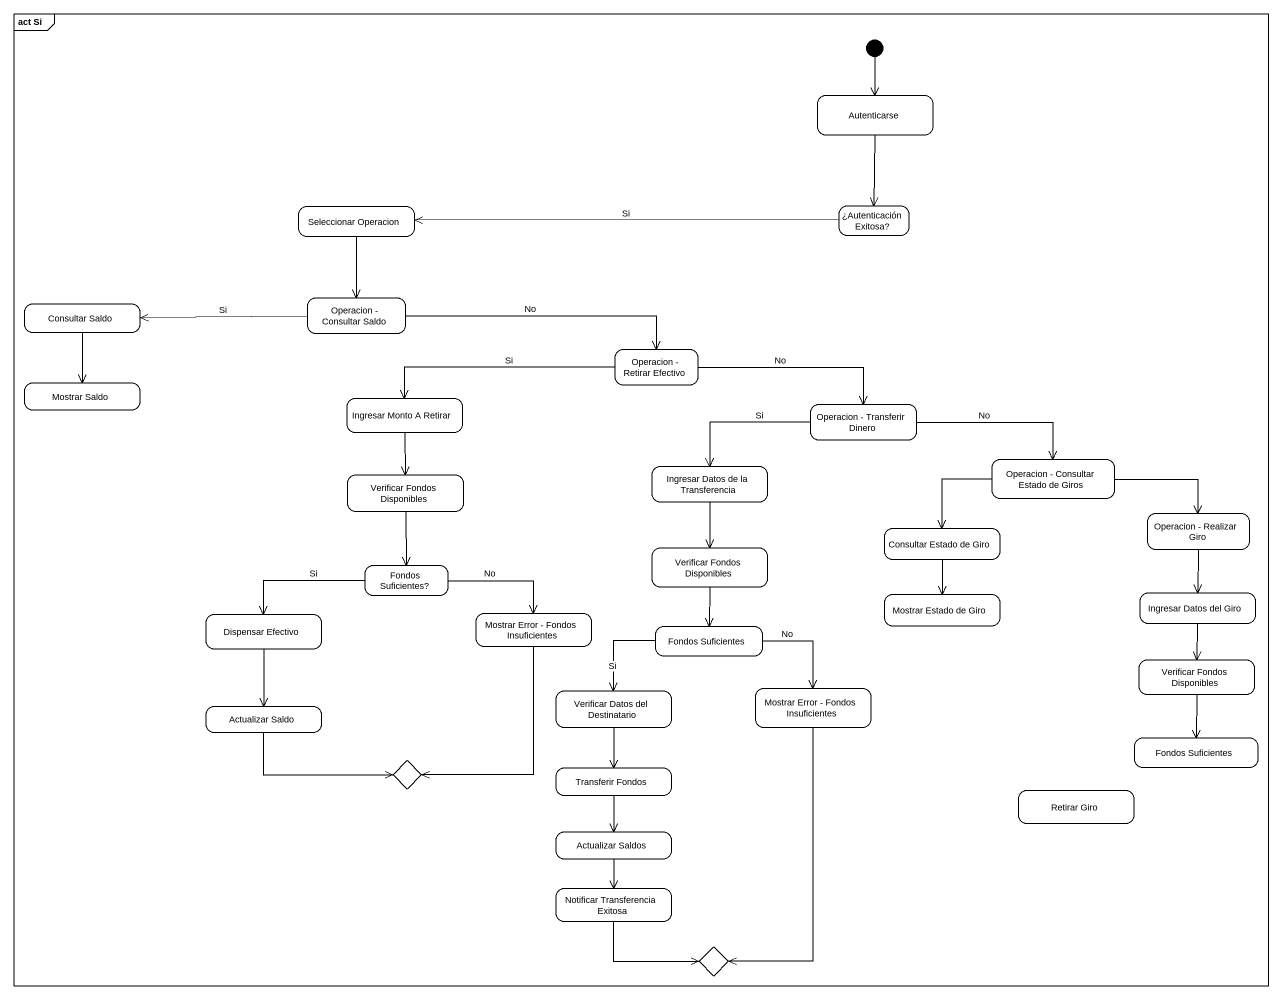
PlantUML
@startuml
mainframe act Si
hide empty description
state Autenticarse
state "Seleccionar Operacion" as Seleccionar_Operacion
state "¿Autenticación Exitosa?" as Autenticación_Exitosa
state "Consultar Saldo" as Consultar_Saldo
state "Operacion - Consultar Saldo" as Operacion_Consultar_Saldo
state "Operacion - Retirar Efectivo" as Operacion_Retirar_Efectivo
state "Mostrar Saldo" as Mostrar_Saldo
state "Ingresar Monto A Retirar" as Ingresar_Monto_A_Retirar
state "Operacion - Transferir Dinero" as Operacion_Transferir_Dinero
state "Ingresar Datos de la Transferencia" as Ingresar_Datos_de_la
state "Operacion - Consultar Estado de Giros" as Operacion_Consultar_Estado
state "Verificar Fondos Disponibles" as Verificar_Fondos_Disponibles
state "Consultar Estado de Giro" as Consultar_Estado_de_Giro
state "Operacion - Realizar Giro" as Operacion_Realizar_Giro
state "Fondos Suficientes?" as Fondos_Suficientes
state "Verificar Fondos Disponibles" as Verificar_Fondos_Disponibles_2
state "Dispensar Efectivo" as Dispensar_Efectivo
state "Mostrar Error - Fondos Insuficientes" as Mostrar_Error_Fondos
state "Mostrar Estado de Giro" as Mostrar_Estado_de_Giro
state "Ingresar Datos del Giro" as Ingresar_Datos_del_Giro
state "Fondos Suficientes" as Fondos_Suficientes_2
state "Verificar Fondos Disponibles" as Verificar_Fondos_Disponibles_3
state "Verificar Datos del Destinatario" as Verificar_Datos_del
state "Mostrar Error - Fondos Insuficientes" as Mostrar_Error_Fondos_2
state "Actualizar Saldo" as Actualizar_Saldo
state "Fondos Suficientes" as Fondos_Suficientes_3
state choice1 <<choice>>
state "Transferir Fondos" as Transferir_Fondos
state "Retirar Giro" as Retirar_Giro
state "Actualizar Saldos" as Actualizar_Saldos
state "Notificar Transferencia Exitosa" as Notificar_Transferencia
state choice2 <<choice>>
[*] --> Autenticarse
Autenticarse --> Autenticación_Exitosa
Seleccionar_Operacion --> Operacion_Consultar_Saldo
Autenticación_Exitosa -left-> Seleccionar_Operacion : Si
Consultar_Saldo --> Mostrar_Saldo
Operacion_Consultar_Saldo -left-> Consultar_Saldo : Si
Operacion_Consultar_Saldo -right-> Operacion_Retirar_Efectivo : No
Operacion_Retirar_Efectivo -left-> Ingresar_Monto_A_Retirar : Si
Operacion_Retirar_Efectivo -right-> Operacion_Transferir_Dinero : No
Ingresar_Monto_A_Retirar --> Verificar_Fondos_Disponibles
Operacion_Transferir_Dinero -left-> Ingresar_Datos_de_la : Si
Operacion_Transferir_Dinero -right-> Operacion_Consultar_Estado : No
Ingresar_Datos_de_la --> Verificar_Fondos_Disponibles_2
Operacion_Consultar_Estado -left-> Consultar_Estado_de_Giro
Operacion_Consultar_Estado -right-> Operacion_Realizar_Giro
Verificar_Fondos_Disponibles --> Fondos_Suficientes
Consultar_Estado_de_Giro --> Mostrar_Estado_de_Giro
Operacion_Realizar_Giro --> Ingresar_Datos_del_Giro
Fondos_Suficientes -left-> Dispensar_Efectivo : Si
Fondos_Suficientes -right-> Mostrar_Error_Fondos : No
Verificar_Fondos_Disponibles_2 --> Fondos_Suficientes_2
Dispensar_Efectivo --> Actualizar_Saldo
Mostrar_Error_Fondos --> choice1
Ingresar_Datos_del_Giro --> Verificar_Fondos_Disponibles_3
Fondos_Suficientes_2 --> Verificar_Datos_del : Si
Fondos_Suficientes_2 --> Mostrar_Error_Fondos_2 : No
Verificar_Fondos_Disponibles_3 --> Fondos_Suficientes_3
Verificar_Datos_del --> Transferir_Fondos
Mostrar_Error_Fondos_2 --> choice2
Actualizar_Saldo -right-> choice1
Transferir_Fondos --> Actualizar_Saldos
Actualizar_Saldos --> Notificar_Transferencia
Notificar_Transferencia -right-> choice2
@enduml
